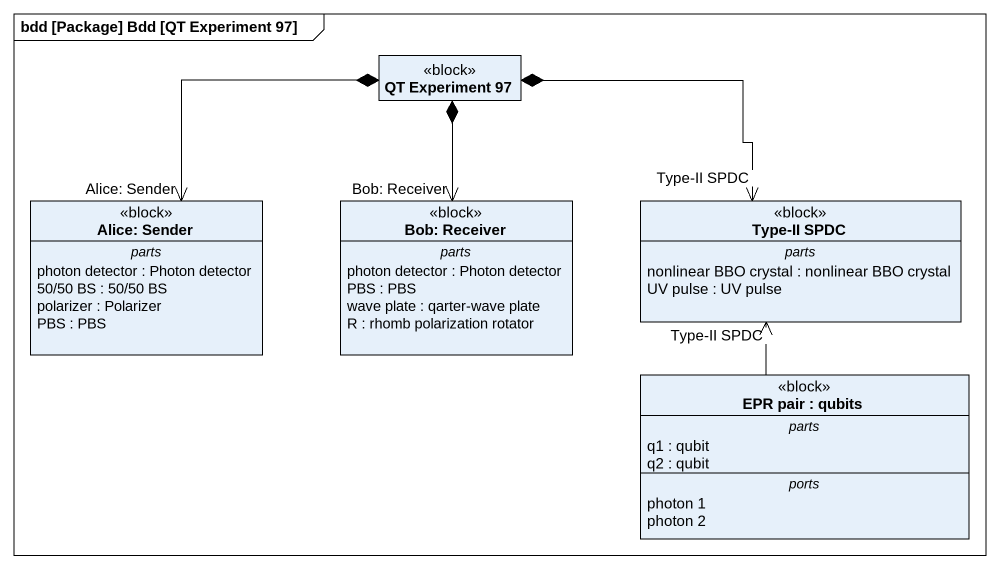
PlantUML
@startuml
mainframe bdd [Package] Bdd [QT Experiment 97]
hide circle
hide empty members
class "QT Experiment 97" as QT_Experiment_97 <<block>>
class "Alice: Sender" as Alice_Sender <<block>> {
  -- parts --
  photon detector : Photon detector
  50/50 BS : 50/50 BS
  polarizer : Polarizer
  PBS : PBS
}
class "Bob: Receiver" as Bob_Receiver <<block>> {
  -- parts --
  photon detector : Photon detector
  PBS : PBS
  wave plate : qarter-wave plate
  R : rhomb polarization rotator
}
class "Type-II SPDC" as Type_II_SPDC <<block>> {
  -- parts --
  nonlinear BBO crystal : nonlinear BBO crystal
  UV pulse : UV pulse
}
class "EPR pair : qubits" as EPR_pair_qubits <<block>> {
  -- parts --
  q1 : qubit
  q2 : qubit
  -- ports --
  photon 1
  photon 2
}
QT_Experiment_97 *--> "Alice: Sender" Alice_Sender
QT_Experiment_97 *--> "Bob: Receiver" Bob_Receiver
QT_Experiment_97 *-right-> "Type-II SPDC" Type_II_SPDC
EPR_pair_qubits -up-> "Type-II SPDC" Type_II_SPDC
@enduml
